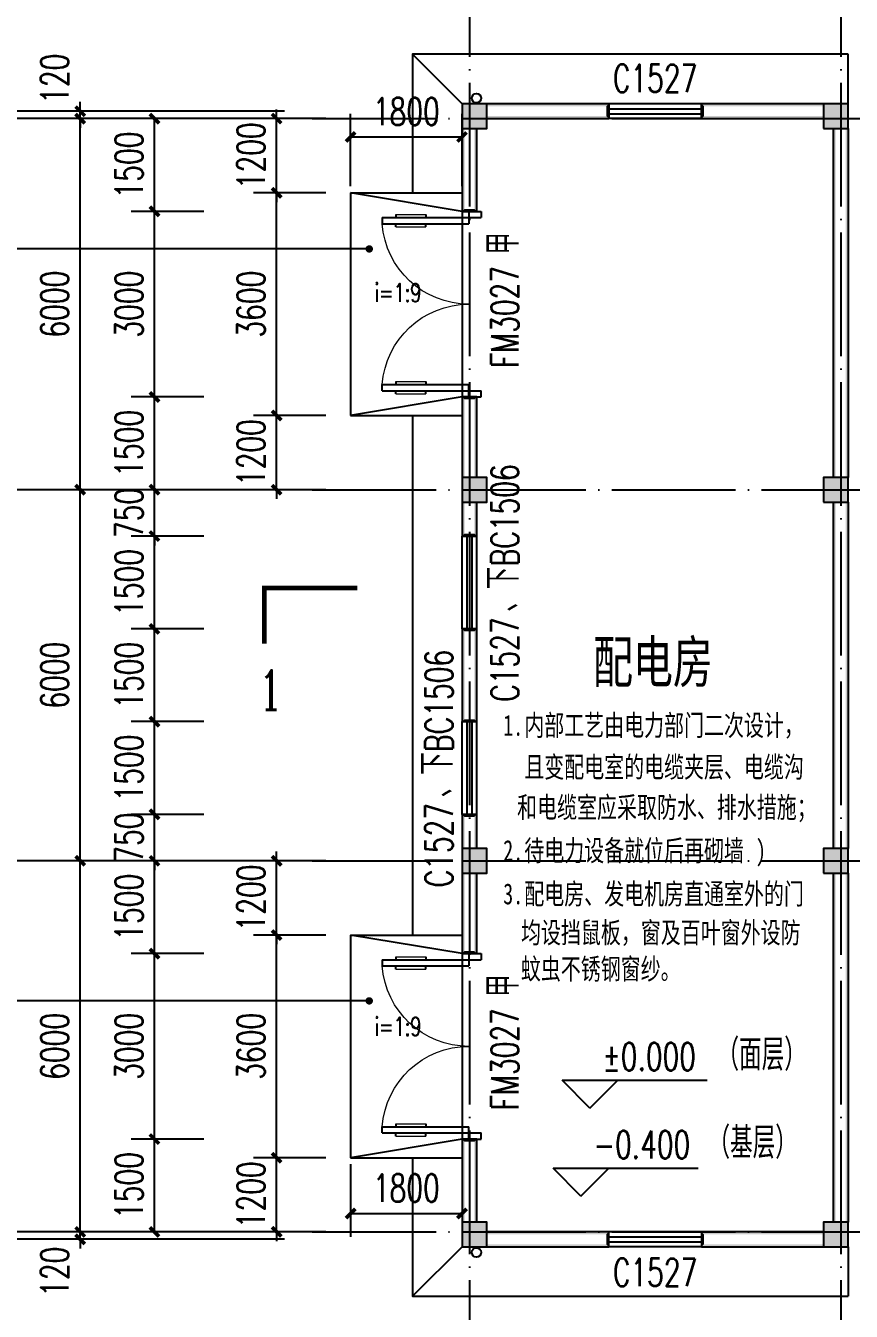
# Model space of a CAD drawing. Header units: millimetres. Extents: x 4279522 to 4437387, y 18981343 to 19528009.
# Drawn here: x 4341411 to 4354752, y 19355522 to 19376307 of the extents above; entities that cross this region are included whole.
import ezdxf

# ---------------------------------------------------------------- set-up
doc = ezdxf.new("R2010")
doc.units = ezdxf.units.MM
doc.header["$LTSCALE"] = 1000
doc.header["$MEASUREMENT"] = 0
doc.linetypes.add('DOTE', pattern=[2.42, 2, -0.2, 0.02, -0.2])
doc.layers.get('Defpoints').update_dxf_attribs({"color": 1})
for name, color, linetype in [('AXIS_外部', 171, 'Continuous'), ('COLUMN', 2, 'Continuous'), ('DIM_ELEV', 3, 'Continuous'), ('DIM_LEAD', 145, 'Continuous'), ('DIM_SYMB', 165, 'Continuous'), ('DOTE', 250, 'DOTE'), ('GROUND', 150, 'Continuous'), ('PUB_DIM', 161, 'Continuous'), ('PUB_HATCH', 8, 'Continuous'), ('PUB_TEXT', 7, 'Continuous'), ('PUB_WALL', 9, 'Continuous'), ('VPIPE-雨水', 4, 'Continuous'), ('WALL', 9, 'Continuous'), ('WINDOW', 140, 'Continuous'), ('WINDOW_TEXT', 7, 'Continuous')]:
    doc.layers.add(name, color=color, linetype=linetype)
doc.styles.add('_TCH_DIM', font='SIMPLEX', dxfattribs={"bigfont": 'GBCBIG'})
doc.styles.add('_TCH_DIM_T3', font='SIMPLEX', dxfattribs={"width": 0.705882, "bigfont": 'GBCBIG'})
doc.styles.add('_TCH_LABEL', font='COMPLEX', dxfattribs={"bigfont": 'GBCBIG'})
doc.styles.add('_TCH_WINDOW', font='SIMPLEX', dxfattribs={"height": 3.5, "bigfont": 'GBCBIG'})
doc.styles.add('HT', font='simhei.ttf', dxfattribs={"width": 0.7})
doc.dimstyles.new('_TCH_ARCH&&150', dxfattribs={"dimtxt": 446.25, "dimasz": 150, "dimexe": 375, "dimexo": 450, "dimgap": 189.375, "dimtad": 1, "dimdec": 0, "dimzin": 0, "dimdsep": 46, "dimtxsty": '_TCH_DIM_T3', "dimblk": 'ARCHTICK', "dimcen": 0.09, "dimclrt": 7, "dimazin": 2, "dimtfac": 1, "dimtdec": 0, "dimtix": 1, "dimtmove": 2, "dimatfit": 3, "dimfxl": 0, "dimtolj": 1, "dimtzin": 0, "dimarcsym": 0})

# ---------------------------------------------------------------- blocks, each defined once
blk = doc.blocks.new('_ArchTick')
at = {"color": 0, "linetype": 'ByBlock', "const_width": 0.4}
blk.add_lwpolyline([(-0.5, -0.5), (0.5, 0.5)], dxfattribs=at)
blk = doc.blocks.new('*D317')
at = {"layer": 'Defpoints', "color": 0}
for p in [(4345466, 19358005), (4346712, 19358005), (4346712, 19356805)]:
    blk.add_point(p, dxfattribs=at)
at = {"layer": 'PUB_DIM', "color": 0, "lineweight": -2}
for p, q in [((4345466, 19358005), (4345466, 19358155)), ((4346262, 19358005), (4345091, 19358005)), ((4345466, 19356805), (4345466, 19358005)), ((4346262, 19356805), (4345091, 19356805)), ((4345466, 19356805), (4345466, 19356655))]:
    blk.add_line(p, q, dxfattribs=at)
at = {"layer": 'PUB_DIM', "color": 0, "lineweight": -2, "xscale": 150, "yscale": 150, "zscale": 150}
for p, rotation in [((4345466, 19358005), 270), ((4345466, 19356805), 90)]:
    blk.add_blockref('_ArchTick', p, dxfattribs=dict(at, rotation=rotation))
at = {"layer": 'PUB_DIM', "color": 7, "insert": (4345054, 19357405), "char_height": 446.2, "attachment_point": 5, "rotation": 90, "style": '_TCH_DIM_T3'}
blk.add_mtext('\\A1;1200', dxfattribs=at)
blk = doc.blocks.new('*D318')
at = {"layer": 'Defpoints', "color": 0}
for p in [(4345466, 19361605), (4346712, 19361605), (4346712, 19358005)]:
    blk.add_point(p, dxfattribs=at)
at = {"layer": 'PUB_DIM', "color": 0, "lineweight": -2}
for p, q in [((4346262, 19361605), (4345091, 19361605)), ((4345466, 19358005), (4345466, 19361605)), ((4346262, 19358005), (4345091, 19358005))]:
    blk.add_line(p, q, dxfattribs=at)
at = {"layer": 'PUB_DIM', "color": 0, "lineweight": -2, "xscale": 150, "yscale": 150, "zscale": 150}
for p, rotation in [((4345466, 19361605), 90), ((4345466, 19358005), 270)]:
    blk.add_blockref('_ArchTick', p, dxfattribs=dict(at, rotation=rotation))
at = {"layer": 'PUB_DIM', "color": 7, "insert": (4345054, 19359805), "char_height": 446.2, "attachment_point": 5, "rotation": 90, "style": '_TCH_DIM_T3'}
blk.add_mtext('\\A1;3600', dxfattribs=at)
blk = doc.blocks.new('*D319')
at = {"layer": 'Defpoints', "color": 0}
for p in [(4345466, 19362805), (4346712, 19362805), (4346712, 19361605)]:
    blk.add_point(p, dxfattribs=at)
at = {"layer": 'PUB_DIM', "color": 0, "lineweight": -2}
for p, q in [((4345466, 19362805), (4345466, 19362955)), ((4346262, 19362805), (4345091, 19362805)), ((4345466, 19361605), (4345466, 19362805)), ((4346262, 19361605), (4345091, 19361605)), ((4345466, 19361605), (4345466, 19361455))]:
    blk.add_line(p, q, dxfattribs=at)
at = {"layer": 'PUB_DIM', "color": 0, "lineweight": -2, "xscale": 150, "yscale": 150, "zscale": 150}
for p, rotation in [((4345466, 19362805), 270), ((4345466, 19361605), 90)]:
    blk.add_blockref('_ArchTick', p, dxfattribs=dict(at, rotation=rotation))
at = {"layer": 'PUB_DIM', "color": 7, "insert": (4345054, 19362205), "char_height": 446.2, "attachment_point": 5, "rotation": 90, "style": '_TCH_DIM_T3'}
blk.add_mtext('\\A1;1200', dxfattribs=at)
blk = doc.blocks.new('*D320')
at = {"layer": 'Defpoints', "color": 0}
for p in [(4346662, 19358348), (4348462, 19358348), (4348462, 19357102)]:
    blk.add_point(p, dxfattribs=at)
at = {"layer": 'PUB_DIM', "color": 0, "lineweight": -2}
for p, q in [((4346662, 19357898), (4346662, 19356727)), ((4348462, 19357898), (4348462, 19356727)), ((4346662, 19357102), (4348462, 19357102))]:
    blk.add_line(p, q, dxfattribs=at)
at = {"layer": 'PUB_DIM', "color": 0, "lineweight": -2, "xscale": 150, "yscale": 150, "zscale": 150, "rotation": 180}
blk.add_blockref('_ArchTick', (4346662, 19357102), dxfattribs=at)
at = {"layer": 'PUB_DIM', "color": 0, "lineweight": -2, "xscale": 150, "yscale": 150, "zscale": 150}
blk.add_blockref('_ArchTick', (4348462, 19357102), dxfattribs=at)
at = {"layer": 'PUB_DIM', "color": 7, "insert": (4347562, 19357515), "char_height": 446.2, "attachment_point": 5, "style": '_TCH_DIM_T3'}
blk.add_mtext('\\A1;1800', dxfattribs=at)
blk = doc.blocks.new('*D321')
at = {"layer": 'Defpoints', "color": 0}
for p in [(4345466, 19374805), (4346712, 19374805), (4346712, 19373605)]:
    blk.add_point(p, dxfattribs=at)
at = {"layer": 'PUB_DIM', "color": 0, "lineweight": -2}
for p, q in [((4345466, 19374805), (4345466, 19374955)), ((4346262, 19374805), (4345091, 19374805)), ((4345466, 19373605), (4345466, 19374805)), ((4346262, 19373605), (4345091, 19373605)), ((4345466, 19373605), (4345466, 19373455))]:
    blk.add_line(p, q, dxfattribs=at)
at = {"layer": 'PUB_DIM', "color": 0, "lineweight": -2, "xscale": 150, "yscale": 150, "zscale": 150}
for p, rotation in [((4345466, 19374805), 270), ((4345466, 19373605), 90)]:
    blk.add_blockref('_ArchTick', p, dxfattribs=dict(at, rotation=rotation))
at = {"layer": 'PUB_DIM', "color": 7, "insert": (4345054, 19374205), "char_height": 446.2, "attachment_point": 5, "rotation": 90, "style": '_TCH_DIM_T3'}
blk.add_mtext('\\A1;1200', dxfattribs=at)
blk = doc.blocks.new('*D322')
at = {"layer": 'Defpoints', "color": 0}
for p in [(4345466, 19373605), (4346712, 19373605), (4346712, 19370005)]:
    blk.add_point(p, dxfattribs=at)
at = {"layer": 'PUB_DIM', "color": 0, "lineweight": -2}
for p, q in [((4346262, 19373605), (4345091, 19373605)), ((4345466, 19370005), (4345466, 19373605)), ((4346262, 19370005), (4345091, 19370005))]:
    blk.add_line(p, q, dxfattribs=at)
at = {"layer": 'PUB_DIM', "color": 0, "lineweight": -2, "xscale": 150, "yscale": 150, "zscale": 150}
for p, rotation in [((4345466, 19373605), 90), ((4345466, 19370005), 270)]:
    blk.add_blockref('_ArchTick', p, dxfattribs=dict(at, rotation=rotation))
at = {"layer": 'PUB_DIM', "color": 7, "insert": (4345054, 19371805), "char_height": 446.2, "attachment_point": 5, "rotation": 90, "style": '_TCH_DIM_T3'}
blk.add_mtext('\\A1;3600', dxfattribs=at)
blk = doc.blocks.new('*D323')
at = {"layer": 'Defpoints', "color": 0}
for p in [(4345466, 19370005), (4346712, 19370005), (4346712, 19368805)]:
    blk.add_point(p, dxfattribs=at)
at = {"layer": 'PUB_DIM', "color": 0, "lineweight": -2}
for p, q in [((4346262, 19370005), (4345091, 19370005)), ((4345466, 19370005), (4345466, 19370155)), ((4345466, 19368805), (4345466, 19370005)), ((4346262, 19368805), (4345091, 19368805)), ((4345466, 19368805), (4345466, 19368655))]:
    blk.add_line(p, q, dxfattribs=at)
at = {"layer": 'PUB_DIM', "color": 0, "lineweight": -2, "xscale": 150, "yscale": 150, "zscale": 150}
for p, rotation in [((4345466, 19370005), 270), ((4345466, 19368805), 90)]:
    blk.add_blockref('_ArchTick', p, dxfattribs=dict(at, rotation=rotation))
at = {"layer": 'PUB_DIM', "color": 7, "insert": (4345054, 19369405), "char_height": 446.2, "attachment_point": 5, "rotation": 90, "style": '_TCH_DIM_T3'}
blk.add_mtext('\\A1;1200', dxfattribs=at)
blk = doc.blocks.new('*D324')
at = {"layer": 'Defpoints', "color": 0}
for p in [(4348462, 19374508), (4346662, 19373262), (4348462, 19373262)]:
    blk.add_point(p, dxfattribs=at)
at = {"layer": 'PUB_DIM', "color": 0, "lineweight": -2}
for p, q in [((4346662, 19373712), (4346662, 19374883)), ((4348462, 19373712), (4348462, 19374883)), ((4346662, 19374508), (4348462, 19374508))]:
    blk.add_line(p, q, dxfattribs=at)
at = {"layer": 'PUB_DIM', "color": 0, "lineweight": -2, "xscale": 150, "yscale": 150, "zscale": 150, "rotation": 180}
blk.add_blockref('_ArchTick', (4346662, 19374508), dxfattribs=at)
at = {"layer": 'PUB_DIM', "color": 0, "lineweight": -2, "xscale": 150, "yscale": 150, "zscale": 150}
blk.add_blockref('_ArchTick', (4348462, 19374508), dxfattribs=at)
at = {"layer": 'PUB_DIM', "color": 7, "insert": (4347562, 19374920), "char_height": 446.2, "attachment_point": 5, "style": '_TCH_DIM_T3'}
blk.add_mtext('\\A1;1800', dxfattribs=at)
blk = doc.blocks.new('*D386')
at = {"layer": 'Defpoints', "color": 0}
for p in [(4343492, 19358305), (4344738, 19358305), (4344738, 19356805)]:
    blk.add_point(p, dxfattribs=at)
at = {"layer": 'PUB_DIM', "color": 0, "lineweight": -2}
for p, q in [((4344288, 19358305), (4343117, 19358305)), ((4343492, 19356805), (4343492, 19358305)), ((4344288, 19356805), (4343117, 19356805))]:
    blk.add_line(p, q, dxfattribs=at)
at = {"layer": 'PUB_DIM', "color": 0, "lineweight": -2, "xscale": 150, "yscale": 150, "zscale": 150}
for p, rotation in [((4343492, 19358305), 90), ((4343492, 19356805), 270)]:
    blk.add_blockref('_ArchTick', p, dxfattribs=dict(at, rotation=rotation))
at = {"layer": 'PUB_DIM', "color": 7, "insert": (4343080, 19357555), "char_height": 446.2, "attachment_point": 5, "rotation": 90, "style": '_TCH_DIM_T3'}
blk.add_mtext('\\A1;1500', dxfattribs=at)
blk = doc.blocks.new('*D387')
at = {"layer": 'Defpoints', "color": 0}
for p in [(4343492, 19361305), (4344738, 19361305), (4344738, 19358305)]:
    blk.add_point(p, dxfattribs=at)
at = {"layer": 'PUB_DIM', "color": 0, "lineweight": -2}
for p, q in [((4344288, 19361305), (4343117, 19361305)), ((4343492, 19358305), (4343492, 19361305)), ((4344288, 19358305), (4343117, 19358305))]:
    blk.add_line(p, q, dxfattribs=at)
at = {"layer": 'PUB_DIM', "color": 0, "lineweight": -2, "xscale": 150, "yscale": 150, "zscale": 150}
for p, rotation in [((4343492, 19361305), 90), ((4343492, 19358305), 270)]:
    blk.add_blockref('_ArchTick', p, dxfattribs=dict(at, rotation=rotation))
at = {"layer": 'PUB_DIM', "color": 7, "insert": (4343080, 19359805), "char_height": 446.2, "attachment_point": 5, "rotation": 90, "style": '_TCH_DIM_T3'}
blk.add_mtext('\\A1;3000', dxfattribs=at)
blk = doc.blocks.new('*D388')
at = {"layer": 'Defpoints', "color": 0}
for p in [(4343492, 19362805), (4344738, 19362805), (4344738, 19361305)]:
    blk.add_point(p, dxfattribs=at)
at = {"layer": 'PUB_DIM', "color": 0, "lineweight": -2}
for p, q in [((4344288, 19362805), (4343117, 19362805)), ((4343492, 19361305), (4343492, 19362805)), ((4344288, 19361305), (4343117, 19361305))]:
    blk.add_line(p, q, dxfattribs=at)
at = {"layer": 'PUB_DIM', "color": 0, "lineweight": -2, "xscale": 150, "yscale": 150, "zscale": 150}
for p, rotation in [((4343492, 19362805), 90), ((4343492, 19361305), 270)]:
    blk.add_blockref('_ArchTick', p, dxfattribs=dict(at, rotation=rotation))
at = {"layer": 'PUB_DIM', "color": 7, "insert": (4343080, 19362055), "char_height": 446.2, "attachment_point": 5, "rotation": 90, "style": '_TCH_DIM_T3'}
blk.add_mtext('\\A1;1500', dxfattribs=at)
blk = doc.blocks.new('*D389')
at = {"layer": 'Defpoints', "color": 0}
for p in [(4343492, 19363555), (4344738, 19363555), (4344738, 19362805)]:
    blk.add_point(p, dxfattribs=at)
at = {"layer": 'PUB_DIM', "color": 0, "lineweight": -2}
for p, q in [((4344288, 19363555), (4343117, 19363555)), ((4343492, 19363555), (4343492, 19363705)), ((4343492, 19362805), (4343492, 19363555)), ((4344288, 19362805), (4343117, 19362805)), ((4343492, 19362805), (4343492, 19362655))]:
    blk.add_line(p, q, dxfattribs=at)
at = {"layer": 'PUB_DIM', "color": 0, "lineweight": -2, "xscale": 150, "yscale": 150, "zscale": 150}
for p, rotation in [((4343492, 19363555), 270), ((4343492, 19362805), 90)]:
    blk.add_blockref('_ArchTick', p, dxfattribs=dict(at, rotation=rotation))
at = {"layer": 'PUB_DIM', "color": 7, "insert": (4343080, 19363180), "char_height": 446.2, "attachment_point": 5, "rotation": 90, "style": '_TCH_DIM_T3'}
blk.add_mtext('\\A1;750', dxfattribs=at)
blk = doc.blocks.new('*D390')
at = {"layer": 'Defpoints', "color": 0}
for p in [(4343492, 19365055), (4344738, 19365055), (4344738, 19363555)]:
    blk.add_point(p, dxfattribs=at)
at = {"layer": 'PUB_DIM', "color": 0, "lineweight": -2}
for p, q in [((4344288, 19365055), (4343117, 19365055)), ((4343492, 19363555), (4343492, 19365055)), ((4344288, 19363555), (4343117, 19363555))]:
    blk.add_line(p, q, dxfattribs=at)
at = {"layer": 'PUB_DIM', "color": 0, "lineweight": -2, "xscale": 150, "yscale": 150, "zscale": 150}
for p, rotation in [((4343492, 19365055), 90), ((4343492, 19363555), 270)]:
    blk.add_blockref('_ArchTick', p, dxfattribs=dict(at, rotation=rotation))
at = {"layer": 'PUB_DIM', "color": 7, "insert": (4343080, 19364305), "char_height": 446.2, "attachment_point": 5, "rotation": 90, "style": '_TCH_DIM_T3'}
blk.add_mtext('\\A1;1500', dxfattribs=at)
blk = doc.blocks.new('*D391')
at = {"layer": 'Defpoints', "color": 0}
for p in [(4343492, 19366555), (4344738, 19366555), (4344738, 19365055)]:
    blk.add_point(p, dxfattribs=at)
at = {"layer": 'PUB_DIM', "color": 0, "lineweight": -2}
for p, q in [((4344288, 19366555), (4343117, 19366555)), ((4343492, 19365055), (4343492, 19366555)), ((4344288, 19365055), (4343117, 19365055))]:
    blk.add_line(p, q, dxfattribs=at)
at = {"layer": 'PUB_DIM', "color": 0, "lineweight": -2, "xscale": 150, "yscale": 150, "zscale": 150}
for p, rotation in [((4343492, 19366555), 90), ((4343492, 19365055), 270)]:
    blk.add_blockref('_ArchTick', p, dxfattribs=dict(at, rotation=rotation))
at = {"layer": 'PUB_DIM', "color": 7, "insert": (4343080, 19365805), "char_height": 446.2, "attachment_point": 5, "rotation": 90, "style": '_TCH_DIM_T3'}
blk.add_mtext('\\A1;1500', dxfattribs=at)
blk = doc.blocks.new('*D392')
at = {"layer": 'Defpoints', "color": 0}
for p in [(4343492, 19368055), (4344738, 19368055), (4344738, 19366555)]:
    blk.add_point(p, dxfattribs=at)
at = {"layer": 'PUB_DIM', "color": 0, "lineweight": -2}
for p, q in [((4344288, 19368055), (4343117, 19368055)), ((4343492, 19366555), (4343492, 19368055)), ((4344288, 19366555), (4343117, 19366555))]:
    blk.add_line(p, q, dxfattribs=at)
at = {"layer": 'PUB_DIM', "color": 0, "lineweight": -2, "xscale": 150, "yscale": 150, "zscale": 150}
for p, rotation in [((4343492, 19368055), 90), ((4343492, 19366555), 270)]:
    blk.add_blockref('_ArchTick', p, dxfattribs=dict(at, rotation=rotation))
at = {"layer": 'PUB_DIM', "color": 7, "insert": (4343080, 19367305), "char_height": 446.2, "attachment_point": 5, "rotation": 90, "style": '_TCH_DIM_T3'}
blk.add_mtext('\\A1;1500', dxfattribs=at)
blk = doc.blocks.new('*D393')
at = {"layer": 'Defpoints', "color": 0}
for p in [(4343492, 19368805), (4344738, 19368805), (4344738, 19368055)]:
    blk.add_point(p, dxfattribs=at)
at = {"layer": 'PUB_DIM', "color": 0, "lineweight": -2}
for p, q in [((4343492, 19368805), (4343492, 19368955)), ((4344288, 19368805), (4343117, 19368805)), ((4343492, 19368055), (4343492, 19368805)), ((4344288, 19368055), (4343117, 19368055)), ((4343492, 19368055), (4343492, 19367905))]:
    blk.add_line(p, q, dxfattribs=at)
at = {"layer": 'PUB_DIM', "color": 0, "lineweight": -2, "xscale": 150, "yscale": 150, "zscale": 150}
for p, rotation in [((4343492, 19368805), 270), ((4343492, 19368055), 90)]:
    blk.add_blockref('_ArchTick', p, dxfattribs=dict(at, rotation=rotation))
at = {"layer": 'PUB_DIM', "color": 7, "insert": (4343080, 19368430), "char_height": 446.2, "attachment_point": 5, "rotation": 90, "style": '_TCH_DIM_T3'}
blk.add_mtext('\\A1;750', dxfattribs=at)
blk = doc.blocks.new('*D394')
at = {"layer": 'Defpoints', "color": 0}
for p in [(4343492, 19370305), (4344738, 19370305), (4344738, 19368805)]:
    blk.add_point(p, dxfattribs=at)
at = {"layer": 'PUB_DIM', "color": 0, "lineweight": -2}
for p, q in [((4344288, 19370305), (4343117, 19370305)), ((4343492, 19368805), (4343492, 19370305)), ((4344288, 19368805), (4343117, 19368805))]:
    blk.add_line(p, q, dxfattribs=at)
at = {"layer": 'PUB_DIM', "color": 0, "lineweight": -2, "xscale": 150, "yscale": 150, "zscale": 150}
for p, rotation in [((4343492, 19370305), 90), ((4343492, 19368805), 270)]:
    blk.add_blockref('_ArchTick', p, dxfattribs=dict(at, rotation=rotation))
at = {"layer": 'PUB_DIM', "color": 7, "insert": (4343080, 19369555), "char_height": 446.2, "attachment_point": 5, "rotation": 90, "style": '_TCH_DIM_T3'}
blk.add_mtext('\\A1;1500', dxfattribs=at)
blk = doc.blocks.new('*D395')
at = {"layer": 'Defpoints', "color": 0}
for p in [(4343492, 19373305), (4344738, 19373305), (4344738, 19370305)]:
    blk.add_point(p, dxfattribs=at)
at = {"layer": 'PUB_DIM', "color": 0, "lineweight": -2}
for p, q in [((4344288, 19373305), (4343117, 19373305)), ((4343492, 19370305), (4343492, 19373305)), ((4344288, 19370305), (4343117, 19370305))]:
    blk.add_line(p, q, dxfattribs=at)
at = {"layer": 'PUB_DIM', "color": 0, "lineweight": -2, "xscale": 150, "yscale": 150, "zscale": 150}
for p, rotation in [((4343492, 19373305), 90), ((4343492, 19370305), 270)]:
    blk.add_blockref('_ArchTick', p, dxfattribs=dict(at, rotation=rotation))
at = {"layer": 'PUB_DIM', "color": 7, "insert": (4343080, 19371805), "char_height": 446.2, "attachment_point": 5, "rotation": 90, "style": '_TCH_DIM_T3'}
blk.add_mtext('\\A1;3000', dxfattribs=at)
blk = doc.blocks.new('*D396')
at = {"layer": 'Defpoints', "color": 0}
for p in [(4343492, 19374805), (4344738, 19374805), (4344738, 19373305)]:
    blk.add_point(p, dxfattribs=at)
at = {"layer": 'PUB_DIM', "color": 0, "lineweight": -2}
for p, q in [((4344288, 19374805), (4343117, 19374805)), ((4343492, 19373305), (4343492, 19374805)), ((4344288, 19373305), (4343117, 19373305))]:
    blk.add_line(p, q, dxfattribs=at)
at = {"layer": 'PUB_DIM', "color": 0, "lineweight": -2, "xscale": 150, "yscale": 150, "zscale": 150}
for p, rotation in [((4343492, 19374805), 90), ((4343492, 19373305), 270)]:
    blk.add_blockref('_ArchTick', p, dxfattribs=dict(at, rotation=rotation))
at = {"layer": 'PUB_DIM', "color": 7, "insert": (4343080, 19374055), "char_height": 446.2, "attachment_point": 5, "rotation": 90, "style": '_TCH_DIM_T3'}
blk.add_mtext('\\A1;1500', dxfattribs=at)
blk = doc.blocks.new('*D466')
at = {"layer": 'AXIS_外部', "color": 0, "lineweight": -2}
for p, q in [((4342292, 19356805), (4342292, 19356955)), ((4345592, 19356805), (4341917, 19356805)), ((4345592, 19356685), (4341917, 19356685)), ((4342292, 19356685), (4342292, 19356805)), ((4342292, 19356685), (4342292, 19356535))]:
    blk.add_line(p, q, dxfattribs=at)
at = {"layer": 'Defpoints', "color": 0}
for p in [(4342292, 19356805), (4346042, 19356805), (4346042, 19356685)]:
    blk.add_point(p, dxfattribs=at)
at = {"layer": 'AXIS_外部', "color": 0, "lineweight": -2, "xscale": 150, "yscale": 150, "zscale": 150}
for p, rotation in [((4342292, 19356805), 270), ((4342292, 19356685), 90)]:
    blk.add_blockref('_ArchTick', p, dxfattribs=dict(at, rotation=rotation))
at = {"layer": 'AXIS_外部', "color": 7, "insert": (4341880, 19356160), "char_height": 446.2, "attachment_point": 5, "rotation": 90, "style": '_TCH_DIM_T3'}
blk.add_mtext('\\A1;120', dxfattribs=at)
blk = doc.blocks.new('*D467')
at = {"layer": 'AXIS_外部', "color": 0, "lineweight": -2}
for p, q in [((4345592, 19362805), (4341917, 19362805)), ((4342292, 19356805), (4342292, 19362805)), ((4345592, 19356805), (4341917, 19356805))]:
    blk.add_line(p, q, dxfattribs=at)
at = {"layer": 'Defpoints', "color": 0}
for p in [(4342292, 19362805), (4346042, 19362805), (4346042, 19356805)]:
    blk.add_point(p, dxfattribs=at)
at = {"layer": 'AXIS_外部', "color": 0, "lineweight": -2, "xscale": 150, "yscale": 150, "zscale": 150}
for p, rotation in [((4342292, 19362805), 90), ((4342292, 19356805), 270)]:
    blk.add_blockref('_ArchTick', p, dxfattribs=dict(at, rotation=rotation))
at = {"layer": 'AXIS_外部', "color": 7, "insert": (4341880, 19359805), "char_height": 446.2, "attachment_point": 5, "rotation": 90, "style": '_TCH_DIM_T3'}
blk.add_mtext('\\A1;6000', dxfattribs=at)
blk = doc.blocks.new('*D468')
at = {"layer": 'AXIS_外部', "color": 0, "lineweight": -2}
for p, q in [((4345592, 19368805), (4341917, 19368805)), ((4342292, 19362805), (4342292, 19368805)), ((4345592, 19362805), (4341917, 19362805))]:
    blk.add_line(p, q, dxfattribs=at)
at = {"layer": 'Defpoints', "color": 0}
for p in [(4342292, 19368805), (4346042, 19368805), (4346042, 19362805)]:
    blk.add_point(p, dxfattribs=at)
at = {"layer": 'AXIS_外部', "color": 0, "lineweight": -2, "xscale": 150, "yscale": 150, "zscale": 150}
for p, rotation in [((4342292, 19368805), 90), ((4342292, 19362805), 270)]:
    blk.add_blockref('_ArchTick', p, dxfattribs=dict(at, rotation=rotation))
at = {"layer": 'AXIS_外部', "color": 7, "insert": (4341880, 19365805), "char_height": 446.2, "attachment_point": 5, "rotation": 90, "style": '_TCH_DIM_T3'}
blk.add_mtext('\\A1;6000', dxfattribs=at)
blk = doc.blocks.new('*D469')
at = {"layer": 'AXIS_外部', "color": 0, "lineweight": -2}
for p, q in [((4345592, 19374805), (4341917, 19374805)), ((4342292, 19368805), (4342292, 19374805)), ((4345592, 19368805), (4341917, 19368805))]:
    blk.add_line(p, q, dxfattribs=at)
at = {"layer": 'Defpoints', "color": 0}
for p in [(4342292, 19374805), (4346042, 19374805), (4346042, 19368805)]:
    blk.add_point(p, dxfattribs=at)
at = {"layer": 'AXIS_外部', "color": 0, "lineweight": -2, "xscale": 150, "yscale": 150, "zscale": 150}
for p, rotation in [((4342292, 19374805), 90), ((4342292, 19368805), 270)]:
    blk.add_blockref('_ArchTick', p, dxfattribs=dict(at, rotation=rotation))
at = {"layer": 'AXIS_外部', "color": 7, "insert": (4341880, 19371805), "char_height": 446.2, "attachment_point": 5, "rotation": 90, "style": '_TCH_DIM_T3'}
blk.add_mtext('\\A1;6000', dxfattribs=at)
blk = doc.blocks.new('*D470')
at = {"layer": 'AXIS_外部', "color": 0, "lineweight": -2}
for p, q in [((4342292, 19374925), (4342292, 19375075)), ((4345592, 19374925), (4341917, 19374925)), ((4345592, 19374805), (4341917, 19374805)), ((4342292, 19374805), (4342292, 19374925)), ((4342292, 19374805), (4342292, 19374655))]:
    blk.add_line(p, q, dxfattribs=at)
at = {"layer": 'Defpoints', "color": 0}
for p in [(4342292, 19374925), (4346042, 19374925), (4346042, 19374805)]:
    blk.add_point(p, dxfattribs=at)
at = {"layer": 'AXIS_外部', "color": 0, "lineweight": -2, "xscale": 150, "yscale": 150, "zscale": 150}
for p, rotation in [((4342292, 19374925), 270), ((4342292, 19374805), 90)]:
    blk.add_blockref('_ArchTick', p, dxfattribs=dict(at, rotation=rotation))
at = {"layer": 'AXIS_外部', "color": 7, "insert": (4341880, 19375450), "char_height": 446.2, "attachment_point": 5, "rotation": 90, "style": '_TCH_DIM_T3'}
blk.add_mtext('\\A1;120', dxfattribs=at)
blk = doc.blocks.new('*D471')
at = {"layer": 'AXIS_外部', "color": 0, "lineweight": -2}
for p, q in [((4345592, 19374925), (4340717, 19374925)), ((4341092, 19356685), (4341092, 19374925)), ((4345592, 19356685), (4340717, 19356685))]:
    blk.add_line(p, q, dxfattribs=at)
at = {"layer": 'Defpoints', "color": 0}
for p in [(4341092, 19374925), (4346042, 19374925), (4346042, 19356685)]:
    blk.add_point(p, dxfattribs=at)
at = {"layer": 'AXIS_外部', "color": 0, "lineweight": -2, "xscale": 150, "yscale": 150, "zscale": 150}
for p, rotation in [((4341092, 19374925), 90), ((4341092, 19356685), 270)]:
    blk.add_blockref('_ArchTick', p, dxfattribs=dict(at, rotation=rotation))
at = {"layer": 'AXIS_外部', "color": 7, "insert": (4340680, 19365805), "char_height": 446.2, "attachment_point": 5, "rotation": 90, "style": '_TCH_DIM_T3'}
blk.add_mtext('\\A1;18240', dxfattribs=at)
blk = doc.blocks.new('$WINLIB2D$00000001')
for p, q in [((-0.5, 0.5), (0.5, 0.5)), ((-0.5, 0.5), (-0.5, -0.5)), ((0.5, -0.5), (0.5, 0.5)), ((0.5, 0.167), (-0.5, 0.167)), ((0.5, -0.167), (-0.5, -0.167)), ((-0.5, -0.5), (0.5, -0.5))]:
    blk.add_line(p, q)
blk = doc.blocks.new('$DorLib2D$00000011')
for p, q in [((-0.4667, 0.4709), (-0.4667, -0.0625)), ((-0.4667, 0.4709), (-0.4333, 0.4709)), ((-0.4333, 0.4709), (-0.4333, 0.0042)), ((0.4333, 0.4709), (0.4333, 0.0042)), ((0.4667, 0.4709), (0.4333, 0.4709)), ((0.4667, 0.4709), (0.4667, -0.0625)), ((-0.4833, 0.3962), (-0.4667, 0.3962)), ((-0.4167, 0.3962), (-0.4333, 0.3962)), ((0.4167, 0.3962), (0.4333, 0.3962)), ((0.4833, 0.3962), (0.4667, 0.3962)), ((-0.4833, 0.2346), (-0.4667, 0.2346)), ((-0.4167, 0.2346), (-0.4333, 0.2346)), ((0.4167, 0.2346), (0.4333, 0.2346)), ((0.4833, 0.2346), (0.4667, 0.2346)), ((-0.5, 0.0042), (-0.4333, 0.0042)), ((-0.5, 0.0042), (-0.5, -0.0625)), ((0.5, 0.0042), (0.4333, 0.0042)), ((0.5, 0.0042), (0.5, -0.0625)), ((-0.5, -0.0625), (-0.4667, -0.0625)), ((0.5, -0.0625), (0.4667, -0.0625))]:
    blk.add_line(p, q)
at = {"lineweight": 13}
for p, q in [((-0.4833, 0.3962), (-0.4833, 0.2346)), ((-0.4167, 0.3962), (-0.4167, 0.2346)), ((0.4167, 0.3962), (0.4167, 0.2346)), ((0.4833, 0.3962), (0.4833, 0.2346))]:
    blk.add_line(p, q, dxfattribs=at)
for centre, start, end in [((-0.4667, 0.0042), 0, 85.90396), ((0.4667, 0.0042), 94.09604, 180)]:
    blk.add_arc(centre, 0.4667, start, end, dxfattribs=at)
blk = doc.blocks.new('_FZH')
blk.add_lwpolyline([(-0.5, -0.5), (0.5, -0.5), (0.5, 0.5), (-0.5, 0.5)], close=True)
at = {"layer": 'PUB_HATCH'}
blk.add_solid([(-0.5, -0.5), (0.5, -0.5), (-0.5, 0.5), (0.5, 0.5)], dxfattribs=at)

msp = doc.modelspace()

# ---------------------------------------------------------------- hatches: boundary and pattern name
at = {"layer": 'PUB_WALL'}
for points in [[(4348862.2, 19375044.9), (4348462.2, 19375044.9), (4348502.2, 19375004.9), (4348822.2, 19375004.9)], [(4348462.2, 19375044.9), (4348462.2, 19374644.9), (4348502.2, 19374684.9), (4348502.2, 19375004.9)], [(4348862.2, 19374644.9), (4348862.2, 19375044.9), (4348822.2, 19375004.9), (4348822.2, 19374684.9)], [(4348862.2, 19375044.9), (4348862.2, 19375004.9), (4350792.2, 19375004.9), (4350832.2, 19375044.9)], [(4350832.2, 19374804.9), (4350832.2, 19375044.9), (4350792.2, 19375004.9), (4350792.2, 19374844.9)], [(4354302.2, 19375004.9), (4354302.2, 19375044.9), (4352332.2, 19375044.9), (4352372.2, 19375004.9)], [(4352332.2, 19375044.9), (4352332.2, 19374804.9), (4352372.2, 19374844.9), (4352372.2, 19375004.9)], [(4354702.2, 19375044.9), (4354302.2, 19375044.9), (4354342.2, 19375004.9), (4354662.2, 19375004.9)], [(4354302.2, 19375044.9), (4354302.2, 19374644.9), (4354342.2, 19374684.9), (4354342.2, 19375004.9)], [(4354702.2, 19374644.9), (4354702.2, 19375044.9), (4354662.2, 19375004.9), (4354662.2, 19374684.9)], [(4348862.2, 19374844.9), (4348862.2, 19374804.9), (4350832.2, 19374804.9), (4350792.2, 19374844.9)], [(4354302.2, 19374804.9), (4354302.2, 19374844.9), (4352372.2, 19374844.9), (4352332.2, 19374804.9)], [(4348462.2, 19374644.9), (4348862.2, 19374644.9), (4348822.2, 19374684.9), (4348502.2, 19374684.9)], [(4348502.2, 19374644.9), (4348462.2, 19374644.9), (4348462.2, 19373304.9), (4348502.2, 19373344.9)], [(4348702.2, 19374644.9), (4348662.2, 19374644.9), (4348662.2, 19373344.9), (4348702.2, 19373304.9)], [(4354302.2, 19374644.9), (4354702.2, 19374644.9), (4354662.2, 19374684.9), (4354342.2, 19374684.9)], [(4354462.2, 19369004.9), (4354502.2, 19369004.9), (4354502.2, 19374644.9), (4354462.2, 19374644.9)], [(4354662.2, 19369004.9), (4354702.2, 19369004.9), (4354702.2, 19374644.9), (4354662.2, 19374644.9)], [(4348462.2, 19373304.9), (4348702.2, 19373304.9), (4348662.2, 19373344.9), (4348502.2, 19373344.9)], [(4348702.2, 19370304.9), (4348462.2, 19370304.9), (4348502.2, 19370264.9), (4348662.2, 19370264.9)], [(4348462.2, 19369004.9), (4348502.2, 19369004.9), (4348502.2, 19370264.9), (4348462.2, 19370304.9)], [(4348662.2, 19369004.9), (4348702.2, 19369004.9), (4348702.2, 19370304.9), (4348662.2, 19370264.9)], [(4348862.2, 19369004.9), (4348462.2, 19369004.9), (4348502.2, 19368964.9), (4348822.2, 19368964.9)], [(4348462.2, 19369004.9), (4348462.2, 19368604.9), (4348502.2, 19368644.9), (4348502.2, 19368964.9)], [(4348862.2, 19368604.9), (4348862.2, 19369004.9), (4348822.2, 19368964.9), (4348822.2, 19368644.9)], [(4354702.2, 19369004.9), (4354302.2, 19369004.9), (4354342.2, 19368964.9), (4354662.2, 19368964.9)], [(4354302.2, 19369004.9), (4354302.2, 19368604.9), (4354342.2, 19368644.9), (4354342.2, 19368964.9)], [(4354702.2, 19368604.9), (4354702.2, 19369004.9), (4354662.2, 19368964.9), (4354662.2, 19368644.9)], [(4348462.2, 19368604.9), (4348862.2, 19368604.9), (4348822.2, 19368644.9), (4348502.2, 19368644.9)], [(4348502.2, 19368604.9), (4348462.2, 19368604.9), (4348462.2, 19368054.9), (4348502.2, 19368094.9)], [(4348702.2, 19368604.9), (4348662.2, 19368604.9), (4348662.2, 19368094.9), (4348702.2, 19368054.9)], [(4354302.2, 19368604.9), (4354702.2, 19368604.9), (4354662.2, 19368644.9), (4354342.2, 19368644.9)], [(4354462.2, 19363004.9), (4354502.2, 19363004.9), (4354502.2, 19368604.9), (4354462.2, 19368604.9)], [(4354662.2, 19363004.9), (4354702.2, 19363004.9), (4354702.2, 19368604.9), (4354662.2, 19368604.9)], [(4348462.2, 19368054.9), (4348702.2, 19368054.9), (4348662.2, 19368094.9), (4348502.2, 19368094.9)], [(4348462.2, 19366554.9), (4348462.2, 19365054.9), (4348502.2, 19365094.9), (4348502.2, 19366514.9)], [(4348702.2, 19366554.9), (4348462.2, 19366554.9), (4348502.2, 19366514.9), (4348662.2, 19366514.9)], [(4348702.2, 19365054.9), (4348702.2, 19366554.9), (4348662.2, 19366514.9), (4348662.2, 19365094.9)], [(4348462.2, 19365054.9), (4348702.2, 19365054.9), (4348662.2, 19365094.9), (4348502.2, 19365094.9)], [(4348702.2, 19363554.9), (4348462.2, 19363554.9), (4348502.2, 19363514.9), (4348662.2, 19363514.9)], [(4348462.2, 19363004.9), (4348502.2, 19363004.9), (4348502.2, 19363514.9), (4348462.2, 19363554.9)], [(4348662.2, 19363004.9), (4348702.2, 19363004.9), (4348702.2, 19363554.9), (4348662.2, 19363514.9)], [(4348862.2, 19363004.9), (4348462.2, 19363004.9), (4348502.2, 19362964.9), (4348822.2, 19362964.9)], [(4348462.2, 19363004.9), (4348462.2, 19362604.9), (4348502.2, 19362644.9), (4348502.2, 19362964.9)], [(4348862.2, 19362604.9), (4348862.2, 19363004.9), (4348822.2, 19362964.9), (4348822.2, 19362644.9)], [(4354702.2, 19363004.9), (4354302.2, 19363004.9), (4354342.2, 19362964.9), (4354662.2, 19362964.9)], [(4354302.2, 19363004.9), (4354302.2, 19362604.9), (4354342.2, 19362644.9), (4354342.2, 19362964.9)], [(4354702.2, 19362604.9), (4354702.2, 19363004.9), (4354662.2, 19362964.9), (4354662.2, 19362644.9)], [(4348462.2, 19362604.9), (4348862.2, 19362604.9), (4348822.2, 19362644.9), (4348502.2, 19362644.9)], [(4348502.2, 19362604.9), (4348462.2, 19362604.9), (4348462.2, 19361304.9), (4348502.2, 19361344.9)], [(4348702.2, 19362604.9), (4348662.2, 19362604.9), (4348662.2, 19361344.9), (4348702.2, 19361304.9)], [(4354302.2, 19362604.9), (4354702.2, 19362604.9), (4354662.2, 19362644.9), (4354342.2, 19362644.9)], [(4354462.2, 19356964.9), (4354502.2, 19356964.9), (4354502.2, 19362604.9), (4354462.2, 19362604.9)], [(4354662.2, 19356964.9), (4354702.2, 19356964.9), (4354702.2, 19362604.9), (4354662.2, 19362604.9)], [(4348462.2, 19361304.9), (4348702.2, 19361304.9), (4348662.2, 19361344.9), (4348502.2, 19361344.9)], [(4348702.2, 19358304.9), (4348462.2, 19358304.9), (4348502.2, 19358264.9), (4348662.2, 19358264.9)], [(4348462.2, 19356964.9), (4348502.2, 19356964.9), (4348502.2, 19358264.9), (4348462.2, 19358304.9)], [(4348662.2, 19356964.9), (4348702.2, 19356964.9), (4348702.2, 19358304.9), (4348662.2, 19358264.9)], [(4348862.2, 19356964.9), (4348462.2, 19356964.9), (4348502.2, 19356924.9), (4348822.2, 19356924.9)], [(4348462.2, 19356964.9), (4348462.2, 19356564.9), (4348502.2, 19356604.9), (4348502.2, 19356924.9)], [(4348862.2, 19356564.9), (4348862.2, 19356964.9), (4348822.2, 19356924.9), (4348822.2, 19356604.9)], [(4354702.2, 19356964.9), (4354302.2, 19356964.9), (4354342.2, 19356924.9), (4354662.2, 19356924.9)], [(4354302.2, 19356964.9), (4354302.2, 19356564.9), (4354342.2, 19356604.9), (4354342.2, 19356924.9)], [(4354702.2, 19356564.9), (4354702.2, 19356964.9), (4354662.2, 19356924.9), (4354662.2, 19356604.9)], [(4348862.2, 19356804.9), (4348862.2, 19356764.9), (4350792.2, 19356764.9), (4350832.2, 19356804.9)], [(4350832.2, 19356564.9), (4350832.2, 19356804.9), (4350792.2, 19356764.9), (4350792.2, 19356604.9)], [(4354302.2, 19356764.9), (4354302.2, 19356804.9), (4352332.2, 19356804.9), (4352372.2, 19356764.9)], [(4352332.2, 19356804.9), (4352332.2, 19356564.9), (4352372.2, 19356604.9), (4352372.2, 19356764.9)], [(4348462.2, 19356564.9), (4348862.2, 19356564.9), (4348822.2, 19356604.9), (4348502.2, 19356604.9)], [(4348862.2, 19356604.9), (4348862.2, 19356564.9), (4350832.2, 19356564.9), (4350792.2, 19356604.9)], [(4354302.2, 19356564.9), (4354302.2, 19356604.9), (4352372.2, 19356604.9), (4352332.2, 19356564.9)], [(4354302.2, 19356564.9), (4354702.2, 19356564.9), (4354662.2, 19356604.9), (4354342.2, 19356604.9)]]:
    msp.add_hatch(color=256, dxfattribs=at).paths.add_polyline_path(points)

# ---------------------------------------------------------------- linework, layer by layer
at = {"layer": 'AXIS_外部'}
for p, q in [((4346042.2, 19374804.9), (4340042.2, 19374804.9)), ((4346042.2, 19368804.9), (4340042.2, 19368804.9)), ((4346042.2, 19362804.9), (4340042.2, 19362804.9)), ((4346042.2, 19356804.9), (4340042.2, 19356804.9))]:
    msp.add_line(p, q, dxfattribs=at)
at = {"layer": 'DIM_ELEV'}
for p, q in [((4350528, 19358807.4), (4350078, 19359257.4)), ((4350078, 19359257.4), (4352425.5, 19359257.4)), ((4350528, 19358807.4), (4350978, 19359257.4)), ((4350382.2, 19357384.9), (4349932.2, 19357834.9)), ((4349932.2, 19357834.9), (4352279.7, 19357834.9)), ((4350382.2, 19357384.9), (4350832.2, 19357834.9))]:
    msp.add_line(p, q, dxfattribs=at)
at = {"layer": 'DIM_LEAD'}
for p, q in [((4345500.6, 19372697.8), (4337976.2, 19372697.8)), ((4346962.7, 19372697.8), (4345500.6, 19372697.8)), ((4345500.6, 19360540.4), (4337976.2, 19360540.4)), ((4346962.7, 19360540.4), (4345500.6, 19360540.4))]:
    msp.add_line(p, q, dxfattribs=at)
at = {"layer": 'DIM_LEAD', "const_width": 60}
for points in [[(4346992.7, 19372697.8, 1), (4346932.7, 19372697.8, 1)], [(4346992.7, 19360540.4, 1), (4346932.7, 19360540.4, 1)]]:
    msp.add_lwpolyline(points, format="xyb", close=True, dxfattribs=at)
at = {"layer": 'DIM_SYMB'}
for points in [[(4348171.4, 19371736.9, 0, 0, 0), (4347008.6, 19371736.9, 80, 0, 0), (4346708.6, 19371736.9, 0, 0, 0)], [(4348171.4, 19359872.9, 0, 0, 0), (4347008.6, 19359872.9, 80, 0, 0), (4346708.6, 19359872.9, 0, 0, 0)]]:
    msp.add_lwpolyline(points, format="xyseb", dxfattribs=at)
at = {"layer": 'DIM_SYMB', "const_width": 75}
msp.add_lwpolyline([(4345269.7, 19366316.4), (4345269.7, 19367216.4), (4346769.7, 19367216.4)], dxfattribs=at)
at = {"layer": 'DOTE'}
for p, q in [((4348582.2, 19377804.9), (4348582.2, 19353804.9)), ((4354582.2, 19377804.9), (4354582.2, 19353804.9)), ((4346042.2, 19374804.9), (4414042.2, 19374804.9)), ((4346042.2, 19368804.9), (4414042.2, 19368804.9)), ((4346042.2, 19362804.9), (4414042.2, 19362804.9)), ((4346042.2, 19356804.9), (4414042.2, 19356804.9))]:
    msp.add_line(p, q, dxfattribs=at)
at = {"layer": 'GROUND'}
for p, q in [((4348462.2, 19375044.9), (4347662.2, 19375844.9)), ((4354702.2, 19374924.9), (4354702.2, 19375844.9)), ((4346662.2, 19373604.9), (4346662.2, 19370004.9)), ((4346662.2, 19373604.9), (4348462.2, 19373604.9)), ((4348462.2, 19373304.9), (4346662.2, 19373604.9)), ((4348462.2, 19373604.9), (4348462.2, 19370004.9)), ((4348462.2, 19370304.9), (4346662.2, 19370004.9)), ((4346662.2, 19370004.9), (4348462.2, 19370004.9)), ((4346662.2, 19361604.9), (4346662.2, 19358004.9)), ((4346662.2, 19361604.9), (4348462.2, 19361604.9)), ((4348462.2, 19361304.9), (4346662.2, 19361604.9)), ((4348462.2, 19361604.9), (4348462.2, 19358004.9)), ((4348462.2, 19358304.9), (4346662.2, 19358004.9)), ((4346662.2, 19358004.9), (4348462.2, 19358004.9)), ((4348462.2, 19356564.9), (4347662.2, 19355764.9)), ((4354702.2, 19356564.9), (4354702.2, 19355764.9))]:
    msp.add_line(p, q, dxfattribs=at)
for points in [[(4354702.2, 19375844.9), (4347662.2, 19375844.9), (4347662.2, 19373611.8)], [(4347662.2, 19370001.4), (4347662.2, 19361604.9)], [(4347662.2, 19357998), (4347662.2, 19355764.9), (4354702.2, 19355764.9)]]:
    msp.add_lwpolyline(points, dxfattribs=at)
at = {"layer": 'VPIPE-雨水', "linetype": 'Continuous'}
for centre in [(4348694.9, 19375136), (4348694.9, 19356473.8)]:
    msp.add_circle(centre, 75, dxfattribs=at)
at = {"layer": 'WALL'}
for p, q in [((4350832.2, 19375044.9), (4348862.2, 19375044.9)), ((4350832.2, 19374804.9), (4350832.2, 19375044.9)), ((4354302.2, 19375044.9), (4352332.2, 19375044.9)), ((4352332.2, 19375044.9), (4352332.2, 19374804.9)), ((4348862.2, 19374804.9), (4350832.2, 19374804.9)), ((4352332.2, 19374804.9), (4354302.2, 19374804.9)), ((4348462.2, 19374644.9), (4348462.2, 19373304.9)), ((4348702.2, 19373304.9), (4348702.2, 19374644.9)), ((4354462.2, 19374644.9), (4354462.2, 19369004.9)), ((4354702.2, 19374644.9), (4354702.2, 19369004.9)), ((4348462.2, 19373304.9), (4348702.2, 19373304.9)), ((4348702.2, 19370304.9), (4348462.2, 19370304.9)), ((4348462.2, 19370304.9), (4348462.2, 19369004.9)), ((4348702.2, 19369004.9), (4348702.2, 19370304.9)), ((4348462.2, 19368604.9), (4348462.2, 19368054.9)), ((4348702.2, 19368054.9), (4348702.2, 19368604.9)), ((4354462.2, 19368604.9), (4354462.2, 19363004.9)), ((4354702.2, 19368604.9), (4354702.2, 19363004.9)), ((4348462.2, 19368054.9), (4348702.2, 19368054.9)), ((4348462.2, 19366554.9), (4348462.2, 19365054.9)), ((4348702.2, 19366554.9), (4348462.2, 19366554.9)), ((4348702.2, 19365054.9), (4348702.2, 19366554.9)), ((4348462.2, 19365054.9), (4348702.2, 19365054.9)), ((4348702.2, 19363554.9), (4348462.2, 19363554.9)), ((4348462.2, 19363554.9), (4348462.2, 19363004.9)), ((4348702.2, 19363004.9), (4348702.2, 19363554.9)), ((4348462.2, 19362604.9), (4348462.2, 19361304.9)), ((4348702.2, 19361304.9), (4348702.2, 19362604.9)), ((4354462.2, 19362604.9), (4354462.2, 19356964.9)), ((4354702.2, 19362604.9), (4354702.2, 19356964.9)), ((4348462.2, 19361304.9), (4348702.2, 19361304.9)), ((4348702.2, 19358304.9), (4348462.2, 19358304.9)), ((4348462.2, 19358304.9), (4348462.2, 19356964.9)), ((4348702.2, 19356964.9), (4348702.2, 19358304.9)), ((4350832.2, 19356804.9), (4348862.2, 19356804.9)), ((4350832.2, 19356564.9), (4350832.2, 19356804.9)), ((4354302.2, 19356804.9), (4352332.2, 19356804.9)), ((4352332.2, 19356804.9), (4352332.2, 19356564.9)), ((4348862.2, 19356564.9), (4350832.2, 19356564.9)), ((4352332.2, 19356564.9), (4354302.2, 19356564.9))]:
    msp.add_line(p, q, dxfattribs=at)
at = {"layer": 'WINDOW'}
for p, q in [((4348462.2, 19373304.9), (4348462.2, 19370304.9)), ((4348462.2, 19361304.9), (4348462.2, 19358304.9))]:
    msp.add_line(p, q, dxfattribs=at)

# ---------------------------------------------------------------- block references
at = {"layer": 'COLUMN', "xscale": 400, "yscale": 400, "zscale": 400}
for p in [(4348662.2, 19374844.9), (4354502.2, 19374844.9), (4348662.2, 19368804.9), (4354502.2, 19368804.9), (4348662.2, 19362804.9), (4354502.2, 19362804.9), (4348662.2, 19356764.9), (4354502.2, 19356764.9)]:
    msp.add_blockref('_FZH', p, dxfattribs=at)
at = {"layer": 'WINDOW'}
ref = msp.add_blockref('$WINLIB2D$00000001', (4351582.2, 19374924.9), dxfattribs=dict(at, xscale=-1500, yscale=-240, zscale=-1500))
ref.add_attrib('A', 'C1527', (4350899.7, 19375234.3), dxfattribs={"layer": 'WINDOW_TEXT', "height": 446.25, "style": '_TCH_WINDOW', "width": 0.705882})
at = {"layer": 'WINDOW', "rotation": 270}
for name, p, xscale, yscale, zscale in [('$DorLib2D$00000011', (4348582.2, 19371804.9), 3000, -3000, 3000), ('$WINLIB2D$00000001', (4348582.2, 19367304.9), -1500, -240, -1500), ('$WINLIB2D$00000001', (4348582.2, 19364304.9), -1500, 240, -1500), ('$DorLib2D$00000011', (4348582.2, 19359804.9), 3000, -3000, 3000)]:
    msp.add_blockref(name, p, dxfattribs=dict(at, xscale=xscale, yscale=yscale, zscale=zscale))
at = {"layer": 'WINDOW'}
ref = msp.add_blockref('$WINLIB2D$00000001', (4351582.2, 19356684.9), dxfattribs=dict(at, xscale=-1500, yscale=240, zscale=-1500))
ref.add_attrib('A', 'C1527', (4350899.7, 19355929.3), dxfattribs={"layer": 'WINDOW_TEXT', "height": 446.25, "style": '_TCH_WINDOW', "width": 0.705882})

# ---------------------------------------------------------------- texts
at = {"layer": 'PUB_TEXT', "style": '_TCH_DIM', "width": 0.705882}
msp.add_text('i=1:9', height=297.5, rotation=360, dxfattribs=at).set_placement((4347050, 19371841.9))
at = {"layer": 'PUB_TEXT'}
for s, height, style, width, p in [('配电房', 675.95, 'HT', 0.7, (4350579.3, 19365684.4)), ('1', 637.5, '_TCH_LABEL', 0.705882, (4345173.3, 19365247.7)), ('内部工艺由电力部门二次设计，', 337.975, 'HT', 0.7, (4349468.2, 19364827.5)), ('1.', 337.97, 'HT', 0.7, (4349127.9, 19364827.5)), ('且变配电室的电缆夹层、电缆沟', 337.975, 'HT', 0.7, (4349468.2, 19364152.8)), ('和电缆室应采取防水、排水措施；', 337.975, 'HT', 0.7, (4349352.4, 19363501.9)), ('2.', 337.97, 'HT', 0.7, (4349127.9, 19362801.9)), ('待电力设备就位后再砌墙', 337.975, 'HT', 0.7, (4349468.2, 19362801.9)), (')', 338, 'HT', 0.7, (4353211, 19362801.9)), ('配电房、发电机房直通室外的门', 337.975, 'HT', 0.7, (4349468.2, 19362101.9)), ('3.', 337.97, 'HT', 0.7, (4349127.9, 19362101.9)), ('均设挡鼠板，窗及百叶窗外设防', 337.975, 'HT', 0.7, (4349415.1, 19361475.4)), ('蚊虫不锈钢窗纱。', 337.97, 'HT', 0.7, (4349413, 19360888.8)), ('i=1:9', 297.5, '_TCH_DIM', 0.705882, (4347050, 19359977.9)), ('%%P0.000', 446.25, '_TCH_DIM', 0.705882, (4350730.5, 19359414.9)), ('-0.400', 446.25, '_TCH_DIM', 0.705882, (4350584.7, 19357992.4))]:
    msp.add_text(s, height=height, dxfattribs=dict(at, style=style, width=width)).set_placement(p)
at = {"layer": 'PUB_TEXT', "style": '_TCH_DIM'}
for s, p in [('（面层）', (4352575.5, 19359414.9)), ('（基层）', (4352429.7, 19357992.4))]:
    msp.add_text(s, height=506.38, dxfattribs=at).set_placement(p)
at = {"layer": 'WINDOW_TEXT', "style": '_TCH_WINDOW'}
for s, height, p in [('甲', 506.4, (4349377.2, 19372605.4)), ('、下', 506.38, (4349377.2, 19366831.3)), ('、下', 506.38, (4348312.2, 19363831.3)), ('甲', 506.4, (4349377.2, 19360605.4))]:
    msp.add_text(s, height=height, rotation=90, dxfattribs=at).set_placement(p)
at = {"layer": 'WINDOW_TEXT', "style": '_TCH_WINDOW', "width": 0.705882}
for s, p in [('FM3027', (4349377.2, 19370775.4)), ('BC1506', (4349377.2, 19367568.5)), ('C1527', (4349377.2, 19365376.3)), ('BC1506', (4348312.2, 19364568.5)), ('C1527', (4348312.2, 19362376.3)), ('FM3027', (4349377.2, 19358775.4))]:
    msp.add_text(s, height=446.25, rotation=90, dxfattribs=at).set_placement(p)

# ---------------------------------------------------------------- dimensions: what is measured, and where the dimension line sits
at = {"layer": 'AXIS_外部'}
for base, p1, p2, picture, middle in [((4342292.2, 19374924.9), (4346042.2, 19374804.9), (4346042.2, 19374924.9), '*D470', (4341879.7, 19375449.9)), ((4342292.2, 19356804.9), (4346042.2, 19356684.9), (4346042.2, 19356804.9), '*D466', (4341879.7, 19356159.9))]:
    dim = msp.add_linear_dim(base=base, p1=p1, p2=p2, angle=90, dimstyle='_TCH_ARCH&&150', dxfattribs=at)
    dim.commit()
    dim.dimension.update_dxf_attribs({"geometry": picture, "text_midpoint": middle, "dimtype": 129})
for p1, p2, distance, picture, middle in [((4346042.2, 19356684.9), (4346042.2, 19374924.9), 4950, '*D471', (4340679.7, 19365804.9)), ((4346042.2, 19368804.9), (4346042.2, 19374804.9), 3750, '*D469', (4341879.7, 19371804.9)), ((4346042.2, 19362804.9), (4346042.2, 19368804.9), 3750, '*D468', (4341879.7, 19365804.9)), ((4346042.2, 19356804.9), (4346042.2, 19362804.9), 3750, '*D467', (4341879.7, 19359804.9))]:
    dim = msp.add_aligned_dim(p1=p1, p2=p2, distance=distance, dimstyle='_TCH_ARCH&&150', dxfattribs=at)
    dim.commit()
    dim.dimension.update_dxf_attribs({"geometry": picture, "text_midpoint": middle})
at = {"layer": 'PUB_DIM'}
for p1, p2, distance, picture, middle in [((4346662.2, 19373261.8), (4348462.2, 19373261.8), 1245.8, '*D324', (4347562.2, 19374920.1)), ((4346712.2, 19373604.9), (4346712.2, 19374804.9), 1245.8, '*D321', (4345054, 19374204.9)), ((4344738, 19373304.9), (4344738, 19374804.9), 1245.8, '*D396', (4343079.7, 19374054.9)), ((4346712.2, 19370004.9), (4346712.2, 19373604.9), 1245.8, '*D322', (4345054, 19371804.9)), ((4344738, 19370304.9), (4344738, 19373304.9), 1245.8, '*D395', (4343079.7, 19371804.9)), ((4344738, 19368804.9), (4344738, 19370304.9), 1245.8, '*D394', (4343079.7, 19369554.9)), ((4346712.2, 19368804.9), (4346712.2, 19370004.9), 1245.8, '*D323', (4345054, 19369404.9)), ((4344738, 19368054.9), (4344738, 19368804.9), 1245.8, '*D393', (4343079.7, 19368429.9)), ((4344738, 19366554.9), (4344738, 19368054.9), 1245.8, '*D392', (4343079.7, 19367304.9)), ((4344738, 19365054.9), (4344738, 19366554.9), 1245.8, '*D391', (4343079.7, 19365804.9)), ((4344738, 19363554.9), (4344738, 19365054.9), 1245.8, '*D390', (4343079.7, 19364304.9)), ((4344738, 19362804.9), (4344738, 19363554.9), 1245.8, '*D389', (4343079.7, 19363179.9)), ((4344738, 19361304.9), (4344738, 19362804.9), 1245.8, '*D388', (4343079.7, 19362054.9)), ((4346712.2, 19361604.9), (4346712.2, 19362804.9), 1245.8, '*D319', (4345054, 19362204.9)), ((4346712.2, 19358004.9), (4346712.2, 19361604.9), 1245.8, '*D318', (4345054, 19359804.9)), ((4344738, 19358304.9), (4344738, 19361304.9), 1245.8, '*D387', (4343079.7, 19359804.9)), ((4344738, 19356804.9), (4344738, 19358304.9), 1245.8, '*D386', (4343079.7, 19357554.9)), ((4346662.2, 19358348), (4348462.2, 19358348), -1245.8, '*D320', (4347562.2, 19357514.7)), ((4346712.2, 19356804.9), (4346712.2, 19358004.9), 1245.8, '*D317', (4345054, 19357404.9))]:
    dim = msp.add_aligned_dim(p1=p1, p2=p2, distance=distance, dimstyle='_TCH_ARCH&&150', dxfattribs=at)
    dim.commit()
    dim.dimension.update_dxf_attribs({"geometry": picture, "text_midpoint": middle})

doc.saveas('drawing.dxf')
